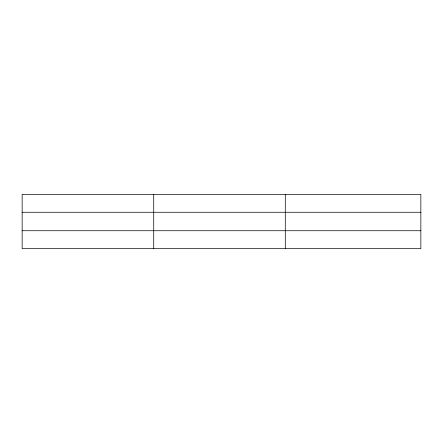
<?xml version="1.0" encoding="UTF-8"?>
<svg xmlns="http://www.w3.org/2000/svg" width="443" height="443" viewBox="0 0 443 443"><rect width="100%" height="100%" fill="white"/><g stroke="black" fill="none" stroke-linecap="round" stroke-linejoin="round"><path stroke-width="0.66" d="M153.721 248.645L153.721 194.355M285.292 248.645L285.292 194.355M420.85 212.269L420.85 194.355L22.15 194.355L22.15 248.645L420.85 248.645L420.85 212.269L22.15 212.269M22.15 230.731L420.85 230.731"/></g></svg>
